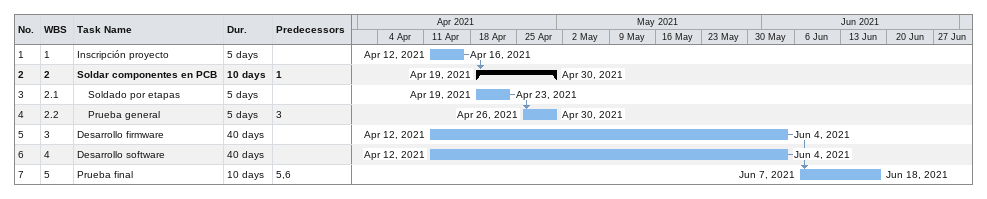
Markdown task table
| ID | WBS | Task | Duration | Start | Finish | Predecessors |
|---|---|---|---|---|---|---|
| 1 | 1 | Inscripción proyecto | 5d | 2021-04-12 | 2021-04-16 |  |
| 2 | 2 | **Soldar componentes en PCB** | 10d | 2021-04-19 | 2021-04-30 | 1 |
| 3 | 2.1 | Soldado por etapas | 5d | 2021-04-19 | 2021-04-23 |  |
| 4 | 2.2 | Prueba general | 5d | 2021-04-26 | 2021-04-30 | 3 |
| 5 | 3 | Desarrollo firmware | 40d | 2021-04-12 | 2021-06-04 |  |
| 6 | 4 | Desarrollo software | 40d | 2021-04-12 | 2021-06-04 |  |
| 7 | 5 | Prueba final | 10d | 2021-06-07 | 2021-06-18 | 5, 6 |
